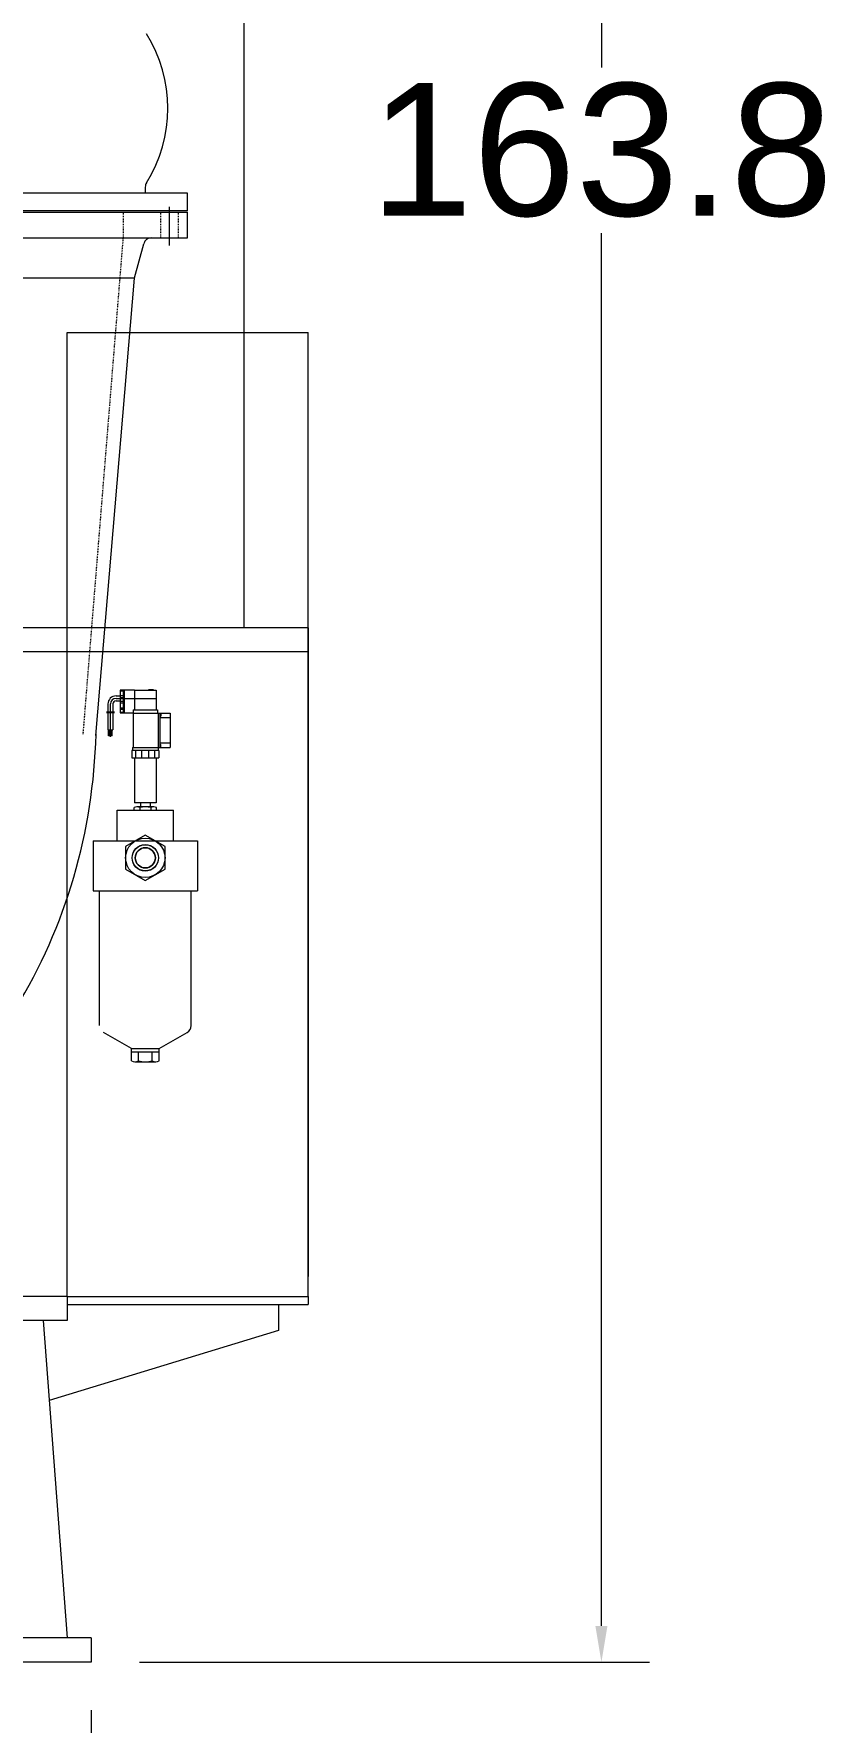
# Model space of a CAD drawing. Header units: inches. Extents: x 0 to 26418, y 0 to 20128.
# Drawn here: x 4677 to 5665, y 2747 to 4848 of the extents above; entities that cross this region are included whole.
import ezdxf

# ---------------------------------------------------------------- set-up
doc = ezdxf.new("R2010")
doc.units = ezdxf.units.IN
doc.header["$MEASUREMENT"] = 0
for name, pattern in [('ACAD_ISO02W100', [15, 12, -3]), ('CENTER', [50.8, 31.75, -6.35, 6.35, -6.35]), ('虚线', [2, 1, -1])]:
    doc.linetypes.add(name, pattern=pattern)
doc.layers.get('Defpoints').update_dxf_attribs({"lineweight": 5})
for name, color, linetype, lineweight in [('CAXA1', 5, 'CENTER', 5), ('细实线层', 7, 'Continuous', 5), ('虚线层', 6, 'ACAD_ISO02W100', 5)]:
    doc.layers.add(name, color=color, linetype=linetype, lineweight=lineweight)
doc.styles.add('Roman', font='arial.ttf')
doc.styles.get("Standard").update_dxf_attribs({"font": 'arial.ttf'})
doc.dimstyles.new('ISO-25', dxfattribs={"dimscale": 30, "dimtxt": 1.5, "dimasz": 1.5, "dimexe": 2, "dimexo": 2, "dimtad": 1, "dimtih": 1, "dimtoh": 1, "dimdec": 1, "dimlfac": 0.03937, "dimdsep": 46, "dimtxsty": 'Standard', "dimcen": 2.5, "dimclrd": 7, "dimclre": 7, "dimclrt": 7, "dimadec": 0, "dimazin": 0, "dimtfac": 1, "dimtdec": 1, "dimtmove": 0, "dimatfit": 3, "dimfxl": 1, "dimlwd": 5, "dimlwe": 5, "dimarcsym": 0})

# ---------------------------------------------------------------- blocks, each defined once
blk = doc.blocks.new('*D46')
at = {"color": 7, "linetype": 'Continuous', "lineweight": 5, "transparency": 16777216}
for p, q in [((3468.6, 2761.8), (3468.6, 2152.3)), ((4748.6, 2761.8), (4748.6, 2152.3)), ((3513.6, 2212.3), (4703.6, 2212.3))]:
    blk.add_line(p, q, dxfattribs=at)
at = {"color": 7, "transparency": 16777216}
for points in [[(3513.6, 2219.8), (3513.6, 2204.8), (3468.6, 2212.3)], [(4703.6, 2219.8), (4703.6, 2204.8), (4748.6, 2212.3)]]:
    blk.add_solid(points, dxfattribs=at)
at = {"layer": 'Defpoints', "color": 0, "transparency": 16777216}
for p in [(3468.6, 2821.8), (4748.6, 2821.8), (4748.6, 2212.3)]:
    blk.add_point(p, dxfattribs=at)
at = {"color": 7, "lineweight": 5, "transparency": 16777216, "insert": (4161, 2315.3), "char_height": 165, "attachment_point": 5, "style": 'Roman'}
blk.add_mtext('50.4', dxfattribs=at)
blk = doc.blocks.new('*D48')
at = {"color": 7, "linetype": 'Continuous', "lineweight": 5, "transparency": 16777216}
for p, q in [((5165.8, 6981.8), (5443.6, 6981.8)), ((5383.6, 6936.8), (5383.6, 4806.3)), ((5383.6, 2866.8), (5383.6, 4600.2)), ((4808.6, 2821.8), (5443.6, 2821.8))]:
    blk.add_line(p, q, dxfattribs=at)
at = {"color": 7, "transparency": 16777216}
for points in [[(5376.1, 6936.8), (5391.1, 6936.8), (5383.6, 6981.8)], [(5376.1, 2866.8), (5391.1, 2866.8), (5383.6, 2821.8)]]:
    blk.add_solid(points, dxfattribs=at)
at = {"layer": 'Defpoints', "color": 0, "transparency": 16777216}
for p in [(5105.8, 6981.8), (5383.6, 6981.8), (4748.6, 2821.8)]:
    blk.add_point(p, dxfattribs=at)
at = {"color": 7, "lineweight": 5, "transparency": 16777216, "insert": (5383.6, 4703.3), "char_height": 165, "attachment_point": 5, "style": 'Roman'}
blk.add_mtext('163.8', dxfattribs=at)

msp = doc.modelspace()

# ---------------------------------------------------------------- linework, layer by layer
at = {"color": 7, "lineweight": 5}
for p, q in [((4938.62, 5109.08), (4938.62, 4109.08)), ((4868.51, 4650.18), (4328.51, 4650.18)), ((4815.8, 4657.59), (4815.8, 4650.18)), ((4868.51, 4628.18), (4868.51, 4650.18)), ((4868.51, 4628.18), (4328.51, 4628.18)), ((4328.51, 4626.52), (4868.51, 4626.52)), ((4328.51, 4626.52), (4868.51, 4626.52)), ((4868.51, 4594.52), (4868.51, 4626.52)), ((4328.51, 4594.52), (4868.51, 4594.52)), ((4802.45, 4544.52), (4813.86, 4587.11)), ((4394.16, 4544.52), (4802.45, 4544.52)), ((4754.45, 3975.18), (4802.45, 4544.34)), ((4718.62, 3276.78), (4718.62, 4476.78)), ((4718.62, 4476.78), (5018.62, 4476.78)), ((5018.62, 3276.78), (5018.62, 4476.78)), ((5018.62, 4109.08), (4418.37, 4109.08)), ((5018.62, 4109.08), (5018.61, 3301.76)), ((5018.62, 4079.08), (4418.62, 4079.08)), ((4769.37, 4014.29), (4769.37, 4004.5)), ((4772.37, 3981.56), (4772.37, 4014.29)), ((4775.37, 4014.29), (4775.37, 4004.5)), ((4779.37, 4024.29), (4784.37, 4024.29)), ((4779.37, 4021.29), (4829.37, 4021.29)), ((4779.37, 4018.29), (4784.37, 4018.29)), ((4802.37, 4031.29), (4784.36, 4031.29)), ((4784.37, 4031.29), (4784.37, 4011.29)), ((4784.37, 4030.48), (4788.37, 4030.48)), ((4784.37, 4024.94), (4788.37, 4024.94)), ((4784.37, 4023.29), (4784.37, 4003.29)), ((4784.37, 4022.48), (4788.37, 4022.48)), ((4784.37, 4017.64), (4788.37, 4017.64)), ((4784.37, 4015.75), (4788.37, 4015.75)), ((4788.37, 4031.29), (4788.37, 4011.29)), ((4788.37, 4023.29), (4788.37, 4003.29)), ((4789.37, 4031.29), (4789.37, 4011.29)), ((4789.37, 4023.29), (4789.37, 4003.29)), ((4802.37, 4031.29), (4829.37, 4031.29)), ((4802.37, 4031.29), (4802.37, 4006.79)), ((4825.88, 4031.8), (4819.88, 4031.8)), ((4829.37, 4031.29), (4829.37, 4006.79)), ((4767.37, 4004.5), (4777.55, 4004.5)), ((4767.37, 4003.5), (4777.55, 4003.5)), ((4769.37, 4006.29), (4769.37, 3996.5)), ((4769.37, 4003.5), (4769.37, 3982.3)), ((4772.37, 3973.56), (4772.37, 4006.29)), ((4775.37, 4006.29), (4775.37, 3996.5)), ((4775.37, 4003.5), (4775.37, 3982.3)), ((4784.37, 4009.64), (4788.37, 4009.64)), ((4784.37, 4007.75), (4788.37, 4007.75)), ((4784.37, 4004.11), (4788.37, 4004.11)), ((4784.37, 4003.29), (4800.87, 4003.29)), ((4800.87, 4006.79), (4830.87, 4006.79)), ((4800.87, 4006.79), (4800.87, 4002.79)), ((4800.87, 4002.79), (4800.87, 3960.29)), ((4800.87, 4002.79), (4846.87, 4002.79)), ((4800.87, 3998.79), (4800.87, 3994.79)), ((4830.87, 4006.79), (4830.87, 4002.79)), ((4831.87, 4002.79), (4831.87, 3960.29)), ((4831.87, 3994.79), (4831.87, 3956.27)), ((4833.87, 4002.79), (4833.87, 3960.29)), ((4833.87, 4002.6), (4835.37, 4002.6)), ((4833.87, 3999.1), (4835.37, 3999.1)), ((4833.87, 3997.29), (4846.87, 3997.29)), ((4835.37, 4002.6), (4835.37, 3999.1)), ((4846.87, 4002.79), (4846.87, 3960.29)), ((4769.37, 3982.3), (4775.37, 3982.3)), ((4770.12, 3974.46), (4770.12, 3982.3)), ((4771.62, 3974.46), (4770.12, 3974.46)), ((4771.62, 3974.46), (4771.62, 3982.3)), ((4773.12, 3974.46), (4773.12, 3982.3)), ((4774.62, 3974.46), (4773.12, 3974.46)), ((4774.62, 3974.46), (4774.62, 3982.3)), ((4798.87, 3956.27), (4798.87, 3947.29)), ((4832.87, 3956.27), (4798.87, 3956.27)), ((4799.87, 3960.29), (4846.87, 3960.29)), ((4799.87, 3960.29), (4799.87, 3956.27)), ((4803.89, 3947.29), (4803.89, 3956.27)), ((4811.47, 3947.29), (4811.47, 3956.27)), ((4820.24, 3947.29), (4820.24, 3956.27)), ((4827.85, 3947.29), (4827.85, 3956.27)), ((4831.87, 3960.29), (4831.87, 3956.27)), ((4832.87, 3956.27), (4832.87, 3947.29)), ((4833.87, 3965.79), (4846.87, 3965.79)), ((4833.87, 3963.99), (4835.37, 3963.99)), ((4833.87, 3960.49), (4835.37, 3960.49)), ((4835.37, 3960.49), (4835.37, 3963.99)), ((4798.87, 3947.29), (4832.87, 3947.29)), ((4802.37, 3947.29), (4802.37, 3891.29)), ((4829.37, 3947.29), (4829.37, 3891.29)), ((4829.38, 3891.29), (4802.37, 3891.29)), ((4809.88, 3891.29), (4809.88, 3886.29)), ((4821.88, 3891.29), (4821.88, 3886.29)), ((4780.87, 3882.1), (4850.87, 3882.1)), ((4780.87, 3843.78), (4780.87, 3882.1)), ((4802.02, 3882.1), (4802.02, 3885.27)), ((4826.27, 3886.29), (4805.49, 3886.29)), ((4808.95, 3885.27), (4808.95, 3882.1)), ((4822.81, 3885.27), (4822.81, 3882.1)), ((4829.74, 3882.1), (4829.74, 3885.27)), ((4850.87, 3843.78), (4850.87, 3882.1)), ((4815.87, 3851.09), (4791.36, 3836.94)), ((4840.38, 3836.94), (4815.87, 3851.09)), ((4750.87, 3843.78), (4880.87, 3843.78)), ((4750.87, 3843.78), (4750.87, 3781.78)), ((4791.36, 3836.94), (4791.36, 3808.64)), ((4840.38, 3808.64), (4840.38, 3836.94)), ((4880.87, 3843.78), (4880.87, 3781.78)), ((4791.36, 3808.64), (4815.87, 3794.49)), ((4815.87, 3794.49), (4840.38, 3808.64)), ((4750.87, 3781.78), (4880.87, 3781.78)), ((4758.87, 3613.96), (4758.87, 3781.78)), ((4872.87, 3613.96), (4872.87, 3781.78)), ((4798.55, 3585.28), (4763.87, 3605.3)), ((4833.19, 3585.28), (4867.87, 3605.3)), ((4798.55, 3570.05), (4798.55, 3585.28)), ((4798.55, 3585.28), (4833.19, 3585.28)), ((4798.55, 3581.28), (4833.19, 3581.28)), ((4805.87, 3581.28), (4825.87, 3581.28)), ((4807.21, 3570.05), (4807.21, 3581.28)), ((4824.53, 3570.05), (4824.53, 3581.28)), ((4833.19, 3570.05), (4833.19, 3585.28)), ((4802.88, 3568.78), (4828.86, 3568.78)), ((4718.62, 3276.78), (3498.62, 3276.78)), ((4718.62, 3276.78), (4718.62, 3246.78)), ((4718.62, 3276.78), (5018.62, 3276.78)), ((4718.62, 3266.78), (5018.62, 3266.78)), ((4981.72, 3266.78), (4981.72, 3234.52)), ((5018.62, 3276.78), (5018.62, 3266.78)), ((4718.62, 3246.78), (3498.62, 3246.78)), ((4688.62, 3246.78), (4718.62, 2851.78)), ((4981.72, 3234.52), (4696.17, 3147.41)), ((4748.62, 2851.78), (3468.62, 2851.78)), ((4748.62, 2851.78), (4748.62, 2821.78)), ((4748.62, 2821.78), (3468.62, 2821.78))]:
    msp.add_line(p, q, dxfattribs=at)
for radius in [24.51, 16.5, 16.5, 16.3, 12.5]:
    msp.add_circle((4815.87, 3822.79), radius, dxfattribs=at)
for centre, radius, start, end in [((4669.9, 4755.68), 174.19, 327.82112, 32.17888), ((4825.8, 4657.59), 10, 147.82112, 180), ((4779.37, 4014.29), 10, 90, 180), ((4779.37, 4014.29), 7, 90, 180), ((4779.37, 4014.29), 4, 90, 180), ((4805.49, 3879.91), 6.38, 57.13277, 122.86723), ((4815.88, 3862.29), 24, 73.22135, 106.77865), ((4826.27, 3879.91), 6.38, 57.13277, 122.86723), ((4815.87, 3822.79), 12.5, 90, 270), ((4815.88, 3822.79), 12.5, 270, 90), ((4862.87, 3613.96), 10, 300, 0), ((4802.88, 3576.75), 7.98, 237.13277, 302.86723), ((4815.87, 3598.78), 30, 253.22135, 286.77865), ((4828.86, 3576.75), 7.98, 237.13277, 302.86723)]:
    msp.add_arc(centre, radius, start, end, dxfattribs=at)
msp.add_open_spline([(4478.58, 4391.59), (4443.49, 4429.16), (4363.33, 4496.48), (4220.7, 4564.04), (4063.25, 4591.2), (3902.94, 4574.79), (3750.86, 4517.6), (3617.58, 4422.13), (3512.8, 4294.15), (3444.25, 4142.25), (3415.61, 3976.34), (3435.07, 3807.87), (3495.96, 3648.67), (3597.19, 3509.91), (3731.64, 3401.31), (3890.72, 3330.93), (4063.7, 3303.42), (4238.96, 3322.51), (4404.48, 3386.32), (4548.54, 3491.77), (4661.39, 3631.55), (4734.59, 3796.86), (4752.87, 3916.58), (4754.54, 3976.52)], degree=3, knots=[0, 0, 0, 0, 6187.6660257, 12450.3554582, 18783.7763803, 25175.5539804, 31622.0656792, 38124.7135948, 44683.2378582, 51298.5509218, 57973.8707278, 64697.0192939, 71462.7486572, 78273.5017955, 85129.2788968, 92030.0801453, 98977.2858434, 105969.7011519, 113006.6229991, 120087.9511857, 127214.4959448, 134386.4928487, 141603.6632662, 141603.6632662, 141603.6632662, 141603.6632662], dxfattribs=at)
at = {"layer": 'CAXA1', "linetype": 'CENTER', "lineweight": 5, "ltscale": 3}
msp.add_line((4846.01, 4584.77), (4846.01, 4633.23), dxfattribs=at)
at = {"layer": '细实线层', "color": 7, "linetype": 'Continuous', "lineweight": 5}
msp.add_arc((4823.52, 4584.52), 10, 90, 165, dxfattribs=at)
at = {"layer": '虚线层', "color": 7, "linetype": '虚线', "lineweight": 5}
for p, q in [((4788.51, 4594.52), (4788.51, 4626.52)), ((4835.01, 4594.52), (4835.01, 4626.52)), ((4857.01, 4594.52), (4857.01, 4626.52)), ((4738.52, 3976.52), (4788.51, 4594.52))]:
    msp.add_line(p, q, dxfattribs=at)

# ---------------------------------------------------------------- dimensions: what is measured, and where the dimension line sits
at = {"color": 7, "lineweight": 5}
dim = msp.add_linear_dim(base=(5383.55, 6981.78), p1=(4748.62, 2821.78), p2=(5105.76, 6981.78), angle=90, dimstyle='ISO-25', override={"dimtxt": 5.5, "dimpost": '\\X', "dimtxsty": 'Roman', "dimtmove": 1}, dxfattribs=at)
dim.commit()
dim.dimension.update_dxf_attribs({"geometry": '*D48', "text_midpoint": (5383.55, 4703.28), "dimtype": 160})
dim = msp.add_linear_dim(base=(4748.62, 2212.3), p1=(3468.62, 2821.78), p2=(4748.62, 2821.78), dimstyle='ISO-25', override={"dimtxt": 5.5, "dimpost": '\\X', "dimtxsty": 'Roman', "dimtmove": 1}, dxfattribs=at)
dim.commit()
dim.dimension.update_dxf_attribs({"geometry": '*D46', "text_midpoint": (4160.98, 2212.3), "dimtype": 160})

doc.saveas('drawing.dxf')
